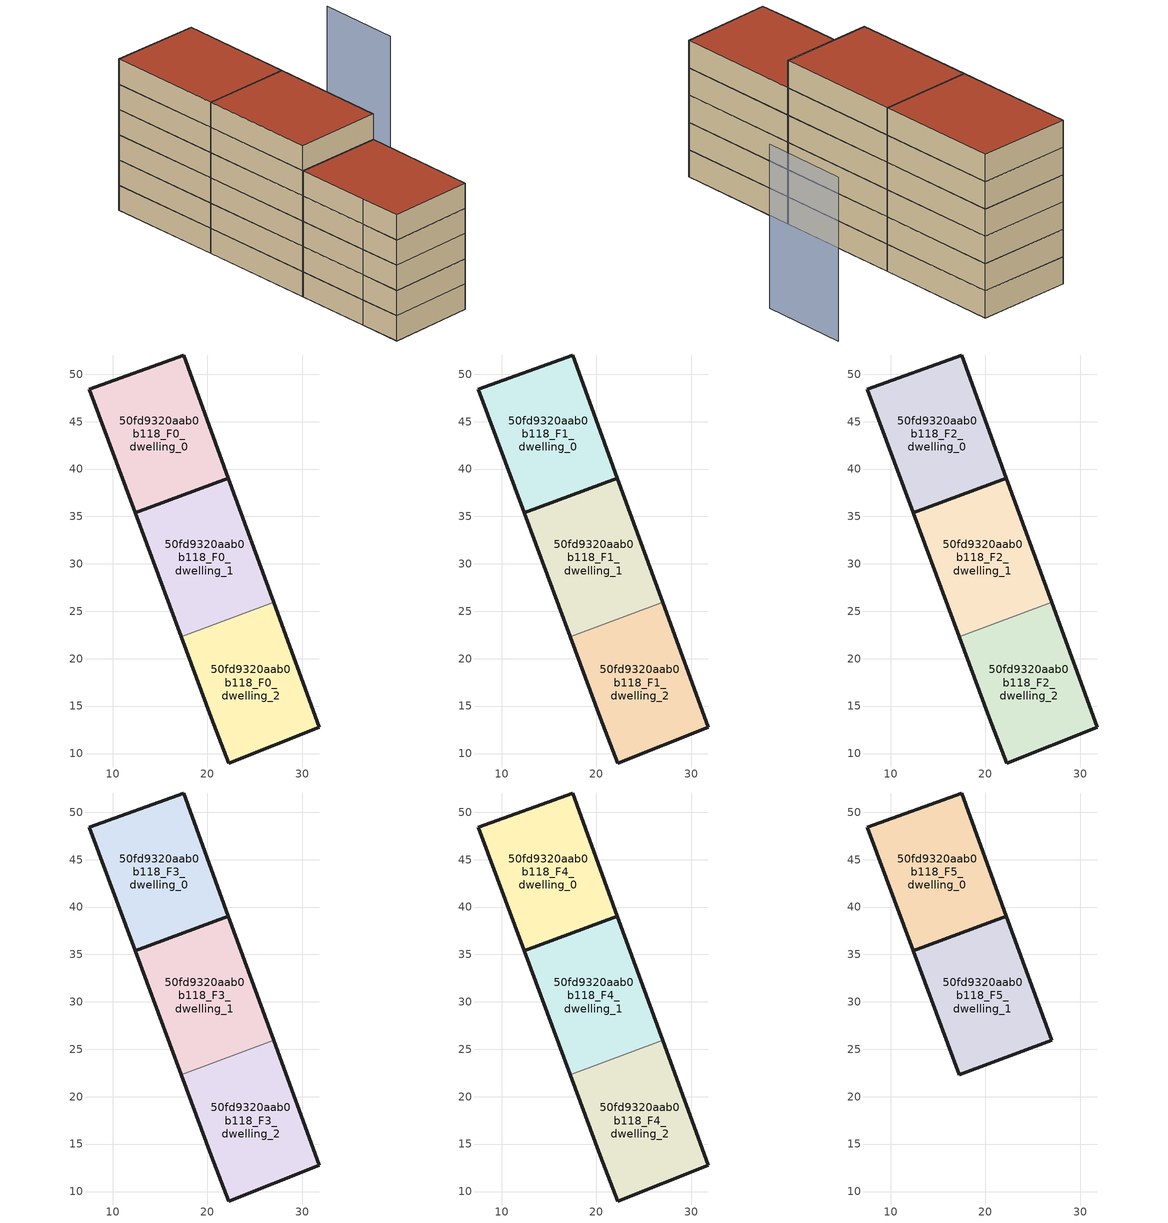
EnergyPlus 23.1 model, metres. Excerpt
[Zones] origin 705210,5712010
50fd9320aab0b118_F0_dwelling_0
 floor ground (EU_floor_Construction): 22.23,39.05 17.5,52.03 7.55,48.42 12.39,35.39 z0
 wall outside (EU_wall_Construction): 12.39,35.39 7.55,48.42 17.5,52.03 22.23,39.05 12.38,35.39 z0:3
50fd9320aab0b118_F0_dwelling_1
 floor ground (EU_floor_Construction): 27.01,25.93 22.23,39.05 12.39,35.39 17.25,22.3 z0
 wall outside (EU_wall_Construction): 17.25,22.3 12.39,35.39 / 12.38,35.39 22.23,39.05 27.01,25.93 z0:3
 wall to 50fd9320aab0b118_F0_dwelling_2 (EU_wall_Construction): 27.01,25.93 17.25,22.3 z0:3
50fd9320aab0b118_F0_dwelling_2
 floor ground (EU_floor_Construction): 31.8,12.78 27.01,25.93 17.25,22.3 20.43,13.75 22.23,9 z0
 wall outside (EU_wall_Construction): 27.01,25.93 31.8,12.78 22.23,9 20.43,13.75 17.25,22.3 z0:3
50fd9320aab0b118_F1_dwelling_0
 floor to 50fd9320aab0b118_F0_dwelling_0 (EU_floor_Construction): 22.23,39.05 17.5,52.03 7.55,48.42 12.38,35.39 z3
 wall outside (EU_wall_Construction): 12.39,35.39 7.55,48.42 17.5,52.03 22.23,39.05 12.38,35.39 z3:6
50fd9320aab0b118_F1_dwelling_1
 floor to 50fd9320aab0b118_F0_dwelling_1 (EU_floor_Construction): 27.01,25.93 22.23,39.05 12.38,35.39 17.25,22.3 z3
 wall outside (EU_wall_Construction): 17.25,22.3 12.39,35.39 / 12.38,35.39 22.23,39.05 27.01,25.93 z3:6
 wall to 50fd9320aab0b118_F1_dwelling_2 (EU_wall_Construction): 27.01,25.93 17.25,22.3 z3:6
50fd9320aab0b118_F1_dwelling_2
 floor to 50fd9320aab0b118_F0_dwelling_2 (EU_floor_Construction): 31.8,12.78 27.01,25.93 17.25,22.3 20.43,13.75 22.23,9 z3
 wall outside (EU_wall_Construction): 27.01,25.93 31.8,12.78 22.23,9 20.43,13.75 17.25,22.3 z3:6
50fd9320aab0b118_F2_dwelling_0
 floor to 50fd9320aab0b118_F1_dwelling_0 (EU_floor_Construction): 22.23,39.05 17.5,52.03 7.55,48.42 12.38,35.39 z6
 wall outside (EU_wall_Construction): 12.39,35.39 7.55,48.42 17.5,52.03 22.23,39.05 12.38,35.39 z6:9
50fd9320aab0b118_F2_dwelling_1
 floor to 50fd9320aab0b118_F1_dwelling_1 (EU_floor_Construction): 27.01,25.93 22.23,39.05 12.38,35.39 17.25,22.3 z6
 wall outside (EU_wall_Construction): 17.25,22.3 12.39,35.39 / 12.38,35.39 22.23,39.05 27.01,25.93 z6:9
 wall to 50fd9320aab0b118_F2_dwelling_2 (EU_wall_Construction): 27.01,25.93 17.25,22.3 z6:9
50fd9320aab0b118_F2_dwelling_2
 floor to 50fd9320aab0b118_F1_dwelling_2 (EU_floor_Construction): 31.8,12.78 27.01,25.93 17.25,22.3 20.43,13.75 22.23,9 z6
 wall outside (EU_wall_Construction): 27.01,25.93 31.8,12.78 22.23,9 20.43,13.75 17.25,22.3 z6:9
50fd9320aab0b118_F3_dwelling_0
 floor to 50fd9320aab0b118_F2_dwelling_0 (EU_floor_Construction): 22.23,39.05 17.5,52.03 7.55,48.42 12.38,35.39 z9
 wall outside (EU_wall_Construction): 12.39,35.39 7.55,48.42 17.5,52.03 22.23,39.05 12.38,35.39 z9:12
50fd9320aab0b118_F3_dwelling_1
 floor to 50fd9320aab0b118_F2_dwelling_1 (EU_floor_Construction): 27.01,25.93 22.23,39.05 12.38,35.39 17.25,22.3 z9
 wall outside (EU_wall_Construction): 17.25,22.3 12.39,35.39 / 12.38,35.39 22.23,39.05 27.01,25.93 z9:12
 wall to 50fd9320aab0b118_F3_dwelling_2 (EU_wall_Construction): 27.01,25.93 17.25,22.3 z9:12
50fd9320aab0b118_F3_dwelling_2
 floor to 50fd9320aab0b118_F2_dwelling_2 (EU_floor_Construction): 31.8,12.78 27.01,25.93 17.25,22.3 20.43,13.75 22.23,9 z9
 wall outside (EU_wall_Construction): 27.01,25.93 31.8,12.78 22.23,9 20.43,13.75 17.25,22.3 z9:12
50fd9320aab0b118_F4_dwelling_0
 floor to 50fd9320aab0b118_F3_dwelling_0 (EU_floor_Construction): 22.23,39.05 17.5,52.03 7.55,48.42 12.38,35.39 z12
 wall outside (EU_wall_Construction): 12.39,35.39 7.55,48.42 17.5,52.03 22.23,39.05 12.38,35.39 z12:15
50fd9320aab0b118_F4_dwelling_1
 floor to 50fd9320aab0b118_F3_dwelling_1 (EU_floor_Construction): 27.01,25.93 22.23,39.05 12.38,35.39 17.25,22.3 z12
 wall outside (EU_wall_Construction): 17.25,22.3 12.39,35.39 / 12.38,35.39 22.23,39.05 27.01,25.93 z12:15
 wall to 50fd9320aab0b118_F4_dwelling_2 (EU_wall_Construction): 27.01,25.93 17.25,22.3 z12:15
50fd9320aab0b118_F4_dwelling_2
 floor to 50fd9320aab0b118_F3_dwelling_2 (EU_floor_Construction): 31.8,12.78 27.01,25.93 17.25,22.3 20.43,13.75 22.23,9 z12
 wall outside (EU_wall_Construction): 27.01,25.93 31.8,12.78 22.23,9 20.43,13.75 17.25,22.3 z12:15
 roof outside (EU_roof_Construction): 27.01,25.93 31.8,12.78 22.23,9 20.43,13.75 17.25,22.3 z15
50fd9320aab0b118_F5_dwelling_0
 floor to 50fd9320aab0b118_F4_dwelling_0 (EU_floor_Construction): 22.23,39.05 17.5,52.03 7.55,48.42 12.38,35.39 z15
 wall outside (EU_wall_Construction): 12.39,35.39 7.55,48.42 17.5,52.03 22.23,39.05 12.38,35.39 z15:18
 roof outside (EU_roof_Construction): 17.5,52.03 22.23,39.05 12.39,35.39 7.55,48.42 z18
50fd9320aab0b118_F5_dwelling_1
 floor to 50fd9320aab0b118_F4_dwelling_1 (EU_floor_Construction): 27.01,25.93 22.23,39.05 12.38,35.39 17.25,22.3 z15
 wall outside (EU_wall_Construction): 12.38,35.39 22.23,39.05 27.01,25.93 17.25,22.3 12.39,35.39 z15:18
 roof outside (EU_roof_Construction): 22.23,39.05 27.01,25.93 17.25,22.3 12.39,35.39 z18
shading: 35.85,41.56 32.6,50.66 z0:18
[Building]
EU S2 Campaign: North Axis=0; Terrain=City; Solar Distribution=FullExterior
[Site:Location]
London: Latitude=51.5; Longitude=-0.5; Time Zone=0; Elevation=25
[SizingPeriod:WeatherFileDays]
AnnualSizingPeriod: Begin Month=1; Begin Day of Month=1; End Month=12; End Day of Month=31; Day of Week for Start Day=Monday; Use Weather File Daylight Saving Period=No; Use Weather File Rain and Snow Indicators=No
[MATERIAL]
EU_InternalMass_Material: Roughness=MediumRough; Thickness=0.1; Conductivity=1; Density=1800; Specific Heat=900; Thermal Absorptance=0.9; Solar Absorptance=0.7; Visible Absorptance=0.7
[MATERIAL:NOMASS] Roughness=MediumRough; Thermal Absorptance=0.9; Solar Absorptance=0.7; Visible Absorptance=0.7
Name | Thermal Resistance
EU_wall_NoMass | 1.04674
EU_roof_NoMass | 4.32442
EU_floor_NoMass | 2.04616
[CONSTRUCTION]
EU_wall_Construction: EU_wall_NoMass
EU_roof_Construction: EU_roof_NoMass
EU_floor_Construction: EU_floor_NoMass
EU_InternalMass_Construction: EU_InternalMass_Material
[ZONE] Type=1; Multiplier=1; Ceiling Height=autocalculate; Floor Area=autocalculate; Part of Total Floor Area=Yes
Name | Volume
50fd9320aab0b118_F0_dwelling_0; 50fd9320aab0b118_F1_dwelling_0; 50fd9320aab0b118_F2_dwelling_0; 50fd9320aab0b118_F3_dwelling_0; 50fd9320aab0b118_F4_dwelling_0; 50fd9320aab0b118_F5_dwelling_0 | 438.156
50fd9320aab0b118_F0_dwelling_1 | 438.154
50fd9320aab0b118_F1_dwelling_1; 50fd9320aab0b118_F2_dwelling_1; 50fd9320aab0b118_F3_dwelling_1; 50fd9320aab0b118_F4_dwelling_1; 50fd9320aab0b118_F5_dwelling_1 | 438.153
50fd9320aab0b118_F0_dwelling_2 | 438.142
50fd9320aab0b118_F1_dwelling_2; 50fd9320aab0b118_F2_dwelling_2; 50fd9320aab0b118_F3_dwelling_2; 50fd9320aab0b118_F4_dwelling_2 | 438.141
[INTERNALMASS] Construction=EU_InternalMass_Construction
Name | Zone or ZoneList | Surface Area
50fd9320aab0b118_F0_dwelling_0_EU_InternalMass | 50fd9320aab0b118_F0_dwelling_0 | 146.052
50fd9320aab0b118_F0_dwelling_1_EU_InternalMass | 50fd9320aab0b118_F0_dwelling_1 | 146.051
50fd9320aab0b118_F0_dwelling_2_EU_InternalMass | 50fd9320aab0b118_F0_dwelling_2 | 146.047
50fd9320aab0b118_F1_dwelling_0_EU_InternalMass | 50fd9320aab0b118_F1_dwelling_0 | 146.052
50fd9320aab0b118_F1_dwelling_1_EU_InternalMass | 50fd9320aab0b118_F1_dwelling_1 | 146.051
50fd9320aab0b118_F1_dwelling_2_EU_InternalMass | 50fd9320aab0b118_F1_dwelling_2 | 146.047
50fd9320aab0b118_F2_dwelling_0_EU_InternalMass | 50fd9320aab0b118_F2_dwelling_0 | 146.052
50fd9320aab0b118_F2_dwelling_1_EU_InternalMass | 50fd9320aab0b118_F2_dwelling_1 | 146.051
50fd9320aab0b118_F2_dwelling_2_EU_InternalMass | 50fd9320aab0b118_F2_dwelling_2 | 146.047
50fd9320aab0b118_F3_dwelling_0_EU_InternalMass | 50fd9320aab0b118_F3_dwelling_0 | 146.052
50fd9320aab0b118_F3_dwelling_1_EU_InternalMass | 50fd9320aab0b118_F3_dwelling_1 | 146.051
50fd9320aab0b118_F3_dwelling_2_EU_InternalMass | 50fd9320aab0b118_F3_dwelling_2 | 146.047
50fd9320aab0b118_F4_dwelling_0_EU_InternalMass | 50fd9320aab0b118_F4_dwelling_0 | 146.052
50fd9320aab0b118_F4_dwelling_1_EU_InternalMass | 50fd9320aab0b118_F4_dwelling_1 | 146.051
50fd9320aab0b118_F4_dwelling_2_EU_InternalMass | 50fd9320aab0b118_F4_dwelling_2 | 146.047
50fd9320aab0b118_F5_dwelling_0_EU_InternalMass | 50fd9320aab0b118_F5_dwelling_0 | 219.078
50fd9320aab0b118_F5_dwelling_1_EU_InternalMass | 50fd9320aab0b118_F5_dwelling_1 | 219.076
[OTHEREQUIPMENT] Fuel Type=Electricity; Design Level Calculation Method=Watts/Area; Power per Zone Floor Area=1; Fraction Latent=0; Fraction Radiant=0; Fraction Lost=0; Carbon Dioxide Generation Rate=0; EndUse Subcategory=EU_Step8_InternalGains
Name | Zone or ZoneList or Space or SpaceList | Schedule
EU_Step8_InternalGain_50fd9320aab0b118_F0_dwelling_0_f000 | 50fd9320aab0b118_F0_dwelling_0 | EU_Step8_GainSchedule_50fd9320aab0b118_F0_dwelling_0_f000
EU_Step8_InternalGain_50fd9320aab0b118_F0_dwelling_1_f000 | 50fd9320aab0b118_F0_dwelling_1 | EU_Step8_GainSchedule_50fd9320aab0b118_F0_dwelling_1_f000
EU_Step8_InternalGain_50fd9320aab0b118_F0_dwelling_2_f000 | 50fd9320aab0b118_F0_dwelling_2 | EU_Step8_GainSchedule_50fd9320aab0b118_F0_dwelling_2_f000
EU_Step8_InternalGain_50fd9320aab0b118_F1_dwelling_0_f000 | 50fd9320aab0b118_F1_dwelling_0 | EU_Step8_GainSchedule_50fd9320aab0b118_F1_dwelling_0_f000
EU_Step8_InternalGain_50fd9320aab0b118_F1_dwelling_1_f000 | 50fd9320aab0b118_F1_dwelling_1 | EU_Step8_GainSchedule_50fd9320aab0b118_F1_dwelling_1_f000
EU_Step8_InternalGain_50fd9320aab0b118_F1_dwelling_2_f000 | 50fd9320aab0b118_F1_dwelling_2 | EU_Step8_GainSchedule_50fd9320aab0b118_F1_dwelling_2_f000
EU_Step8_InternalGain_50fd9320aab0b118_F2_dwelling_0_f000 | 50fd9320aab0b118_F2_dwelling_0 | EU_Step8_GainSchedule_50fd9320aab0b118_F2_dwelling_0_f000
EU_Step8_InternalGain_50fd9320aab0b118_F2_dwelling_1_f000 | 50fd9320aab0b118_F2_dwelling_1 | EU_Step8_GainSchedule_50fd9320aab0b118_F2_dwelling_1_f000
EU_Step8_InternalGain_50fd9320aab0b118_F2_dwelling_2_f000 | 50fd9320aab0b118_F2_dwelling_2 | EU_Step8_GainSchedule_50fd9320aab0b118_F2_dwelling_2_f000
EU_Step8_InternalGain_50fd9320aab0b118_F3_dwelling_0_f000 | 50fd9320aab0b118_F3_dwelling_0 | EU_Step8_GainSchedule_50fd9320aab0b118_F3_dwelling_0_f000
EU_Step8_InternalGain_50fd9320aab0b118_F3_dwelling_1_f000 | 50fd9320aab0b118_F3_dwelling_1 | EU_Step8_GainSchedule_50fd9320aab0b118_F3_dwelling_1_f000
EU_Step8_InternalGain_50fd9320aab0b118_F3_dwelling_2_f000 | 50fd9320aab0b118_F3_dwelling_2 | EU_Step8_GainSchedule_50fd9320aab0b118_F3_dwelling_2_f000
EU_Step8_InternalGain_50fd9320aab0b118_F4_dwelling_0_f000 | 50fd9320aab0b118_F4_dwelling_0 | EU_Step8_GainSchedule_50fd9320aab0b118_F4_dwelling_0_f000
EU_Step8_InternalGain_50fd9320aab0b118_F4_dwelling_1_f000 | 50fd9320aab0b118_F4_dwelling_1 | EU_Step8_GainSchedule_50fd9320aab0b118_F4_dwelling_1_f000
EU_Step8_InternalGain_50fd9320aab0b118_F4_dwelling_2_f000 | 50fd9320aab0b118_F4_dwelling_2 | EU_Step8_GainSchedule_50fd9320aab0b118_F4_dwelling_2_f000
EU_Step8_InternalGain_50fd9320aab0b118_F5_dwelling_0_f000 | 50fd9320aab0b118_F5_dwelling_0 | EU_Step8_GainSchedule_50fd9320aab0b118_F5_dwelling_0_f000
EU_Step8_InternalGain_50fd9320aab0b118_F5_dwelling_1_f000 | 50fd9320aab0b118_F5_dwelling_1 | EU_Step8_GainSchedule_50fd9320aab0b118_F5_dwelling_1_f000
[ZONEVENTILATION:DESIGNFLOWRATE] Schedule=EU_AlwaysOn; Design Flow Rate Calculation Method=AirChanges/Hour; Air Changes per Hour=0.488719; Ventilation Type=Natural; Fan Pressure Rise=0; Fan Total Efficiency=1; Constant Term Coefficient=1; Temperature Term Coefficient=0; Velocity Term Coefficient=0; Velocity Squared Term Coefficient=0; Minimum Indoor Temperature=-100; Maximum Indoor Temperature=100; Delta Temperature=-100; Minimum Outdoor Temperature=-100; Maximum Outdoor Temperature=100; Maximum Wind Speed=40
Name | Zone or ZoneList or Space or SpaceList
EU_ConstantAir_50fd9320aab0b118_F0_dwelling_0 | 50fd9320aab0b118_F0_dwelling_0
EU_ConstantAir_50fd9320aab0b118_F0_dwelling_1 | 50fd9320aab0b118_F0_dwelling_1
EU_ConstantAir_50fd9320aab0b118_F0_dwelling_2 | 50fd9320aab0b118_F0_dwelling_2
EU_ConstantAir_50fd9320aab0b118_F1_dwelling_0 | 50fd9320aab0b118_F1_dwelling_0
EU_ConstantAir_50fd9320aab0b118_F1_dwelling_1 | 50fd9320aab0b118_F1_dwelling_1
EU_ConstantAir_50fd9320aab0b118_F1_dwelling_2 | 50fd9320aab0b118_F1_dwelling_2
EU_ConstantAir_50fd9320aab0b118_F2_dwelling_0 | 50fd9320aab0b118_F2_dwelling_0
EU_ConstantAir_50fd9320aab0b118_F2_dwelling_1 | 50fd9320aab0b118_F2_dwelling_1
EU_ConstantAir_50fd9320aab0b118_F2_dwelling_2 | 50fd9320aab0b118_F2_dwelling_2
EU_ConstantAir_50fd9320aab0b118_F3_dwelling_0 | 50fd9320aab0b118_F3_dwelling_0
EU_ConstantAir_50fd9320aab0b118_F3_dwelling_1 | 50fd9320aab0b118_F3_dwelling_1
EU_ConstantAir_50fd9320aab0b118_F3_dwelling_2 | 50fd9320aab0b118_F3_dwelling_2
EU_ConstantAir_50fd9320aab0b118_F4_dwelling_0 | 50fd9320aab0b118_F4_dwelling_0
EU_ConstantAir_50fd9320aab0b118_F4_dwelling_1 | 50fd9320aab0b118_F4_dwelling_1
EU_ConstantAir_50fd9320aab0b118_F4_dwelling_2 | 50fd9320aab0b118_F4_dwelling_2
EU_ConstantAir_50fd9320aab0b118_F5_dwelling_0 | 50fd9320aab0b118_F5_dwelling_0
EU_ConstantAir_50fd9320aab0b118_F5_dwelling_1 | 50fd9320aab0b118_F5_dwelling_1
[HVACTEMPLATE:THERMOSTAT] Constant Heating Setpoint=20; Constant Cooling Setpoint=50
EU_HeatOnly_50fd9320aab0b118_F0_dwelling_0; EU_HeatOnly_50fd9320aab0b118_F0_dwelling_1; EU_HeatOnly_50fd9320aab0b118_F0_dwelling_2; EU_HeatOnly_50fd9320aab0b118_F1_dwelling_0; EU_HeatOnly_50fd9320aab0b118_F1_dwelling_1; EU_HeatOnly_50fd9320aab0b118_F1_dwelling_2; EU_HeatOnly_50fd9320aab0b118_F2_dwelling_0; EU_HeatOnly_50fd9320aab0b118_F2_dwelling_1; EU_HeatOnly_50fd9320aab0b118_F2_dwelling_2; EU_HeatOnly_50fd9320aab0b118_F3_dwelling_0; EU_HeatOnly_50fd9320aab0b118_F3_dwelling_1; EU_HeatOnly_50fd9320aab0b118_F3_dwelling_2; EU_HeatOnly_50fd9320aab0b118_F4_dwelling_0; EU_HeatOnly_50fd9320aab0b118_F4_dwelling_1; EU_HeatOnly_50fd9320aab0b118_F4_dwelling_2; EU_HeatOnly_50fd9320aab0b118_F5_dwelling_0; EU_HeatOnly_50fd9320aab0b118_F5_dwelling_1
[HVACTEMPLATE:ZONE:IDEALLOADSAIRSYSTEM] System Availability Schedule=EU_AlwaysOn; Maximum Heating Supply Air Temperature=50; Minimum Cooling Supply Air Temperature=13; Maximum Heating Supply Air Humidity Ratio=0.0156; Minimum Cooling Supply Air Humidity Ratio=0.0077; Heating Limit=NoLimit; Cooling Limit=NoLimit; Heating Availability Schedule=EU_AlwaysOn; Cooling Availability Schedule=EU_CoolingOff; Dehumidification Control Type=ConstantSensibleHeatRatio; Cooling Sensible Heat Ratio=0.7; Dehumidification Setpoint=60; Humidification Control Type=None; Humidification Setpoint=30; Outdoor Air Method=None; Outdoor Air Flow Rate per Person=0.00944; Outdoor Air Flow Rate per Zone Floor Area=0; Outdoor Air Flow Rate per Zone=0; Demand Controlled Ventilation Type=None; Outdoor Air Economizer Type=NoEconomizer; Heat Recovery Type=None; Sensible Heat Recovery Effectiveness=0.7; Latent Heat Recovery Effectiveness=0.65
Name | Template Thermostat
50fd9320aab0b118_F0_dwelling_0 | EU_HeatOnly_50fd9320aab0b118_F0_dwelling_0
50fd9320aab0b118_F0_dwelling_1 | EU_HeatOnly_50fd9320aab0b118_F0_dwelling_1
50fd9320aab0b118_F0_dwelling_2 | EU_HeatOnly_50fd9320aab0b118_F0_dwelling_2
50fd9320aab0b118_F1_dwelling_0 | EU_HeatOnly_50fd9320aab0b118_F1_dwelling_0
50fd9320aab0b118_F1_dwelling_1 | EU_HeatOnly_50fd9320aab0b118_F1_dwelling_1
50fd9320aab0b118_F1_dwelling_2 | EU_HeatOnly_50fd9320aab0b118_F1_dwelling_2
50fd9320aab0b118_F2_dwelling_0 | EU_HeatOnly_50fd9320aab0b118_F2_dwelling_0
50fd9320aab0b118_F2_dwelling_1 | EU_HeatOnly_50fd9320aab0b118_F2_dwelling_1
50fd9320aab0b118_F2_dwelling_2 | EU_HeatOnly_50fd9320aab0b118_F2_dwelling_2
50fd9320aab0b118_F3_dwelling_0 | EU_HeatOnly_50fd9320aab0b118_F3_dwelling_0
50fd9320aab0b118_F3_dwelling_1 | EU_HeatOnly_50fd9320aab0b118_F3_dwelling_1
50fd9320aab0b118_F3_dwelling_2 | EU_HeatOnly_50fd9320aab0b118_F3_dwelling_2
50fd9320aab0b118_F4_dwelling_0 | EU_HeatOnly_50fd9320aab0b118_F4_dwelling_0
50fd9320aab0b118_F4_dwelling_1 | EU_HeatOnly_50fd9320aab0b118_F4_dwelling_1
50fd9320aab0b118_F4_dwelling_2 | EU_HeatOnly_50fd9320aab0b118_F4_dwelling_2
50fd9320aab0b118_F5_dwelling_0 | EU_HeatOnly_50fd9320aab0b118_F5_dwelling_0
50fd9320aab0b118_F5_dwelling_1 | EU_HeatOnly_50fd9320aab0b118_F5_dwelling_1
[SIZING:ZONE] Zone Cooling Design Supply Air Temperature Input Method=SupplyAirTemperature; Zone Cooling Design Supply Air Temperature=13; Zone Heating Design Supply Air Temperature Input Method=SupplyAirTemperature; Zone Heating Design Supply Air Temperature=50; Zone Cooling Design Supply Air Humidity Ratio=0.008; Zone Heating Design Supply Air Humidity Ratio=0.008; Cooling Design Air Flow Method=DesignDay; Cooling Design Air Flow Rate=0; Cooling Minimum Air Flow per Zone Floor Area=0.000762; Cooling Minimum Air Flow=0; Cooling Minimum Air Flow Fraction=0.2; Heating Design Air Flow Method=DesignDay; Heating Design Air Flow Rate=0; Heating Maximum Air Flow per Zone Floor Area=0.002032; Heating Maximum Air Flow=0.141576; Heating Maximum Air Flow Fraction=0.3; Account for Dedicated Outdoor Air System=No; Dedicated Outdoor Air System Control Strategy=NeutralSupplyAir; Dedicated Outdoor Air Low Setpoint Temperature for Design=autosize; Dedicated Outdoor Air High Setpoint Temperature for Design=autosize; Zone Load Sizing Method=Sensible Load Only No Latent Load; Zone Latent Cooling Design Supply Air Humidity Ratio Input Method=HumidityRatioDifference; Zone Cooling Design Supply Air Humidity Ratio Difference=0.005; Zone Latent Heating Design Supply Air Humidity Ratio Input Method=HumidityRatioDifference; Zone Humidification Design Supply Air Humidity Ratio Difference=0.005
50fd9320aab0b118_F0_dwelling_0; 50fd9320aab0b118_F0_dwelling_1; 50fd9320aab0b118_F0_dwelling_2; 50fd9320aab0b118_F1_dwelling_0; 50fd9320aab0b118_F1_dwelling_1; 50fd9320aab0b118_F1_dwelling_2; 50fd9320aab0b118_F2_dwelling_0; 50fd9320aab0b118_F2_dwelling_1; 50fd9320aab0b118_F2_dwelling_2; 50fd9320aab0b118_F3_dwelling_0; 50fd9320aab0b118_F3_dwelling_1; 50fd9320aab0b118_F3_dwelling_2; 50fd9320aab0b118_F4_dwelling_0; 50fd9320aab0b118_F4_dwelling_1; 50fd9320aab0b118_F4_dwelling_2; 50fd9320aab0b118_F5_dwelling_0; 50fd9320aab0b118_F5_dwelling_1
[SCHEDULE:CONSTANT]
Name | Hourly Value
EU_AlwaysOn | 1
EU_CoolingOff | 0
[SCHEDULE:FILE] Column Number=1; Rows to Skip at Top=0; Number of Hours of Data=8760; Column Separator=Comma; Interpolate to Timestep=No; Minutes per Item=60; Adjust Schedule for Daylight Savings=Yes
Name | File
EU_Step8_GainSchedule_50fd9320aab0b118_F0_dwelling_0_f000 | ../../schedules/50fd9320aab0b118/50fd9320aab0b118_F0_dwelling_0_f000_gain.csv
EU_Step8_GainSchedule_50fd9320aab0b118_F0_dwelling_1_f000 | ../../schedules/50fd9320aab0b118/50fd9320aab0b118_F0_dwelling_1_f000_gain.csv
EU_Step8_GainSchedule_50fd9320aab0b118_F0_dwelling_2_f000 | ../../schedules/50fd9320aab0b118/50fd9320aab0b118_F0_dwelling_2_f000_gain.csv
EU_Step8_GainSchedule_50fd9320aab0b118_F1_dwelling_0_f000 | ../../schedules/50fd9320aab0b118/50fd9320aab0b118_F1_dwelling_0_f000_gain.csv
EU_Step8_GainSchedule_50fd9320aab0b118_F1_dwelling_1_f000 | ../../schedules/50fd9320aab0b118/50fd9320aab0b118_F1_dwelling_1_f000_gain.csv
EU_Step8_GainSchedule_50fd9320aab0b118_F1_dwelling_2_f000 | ../../schedules/50fd9320aab0b118/50fd9320aab0b118_F1_dwelling_2_f000_gain.csv
EU_Step8_GainSchedule_50fd9320aab0b118_F2_dwelling_0_f000 | ../../schedules/50fd9320aab0b118/50fd9320aab0b118_F2_dwelling_0_f000_gain.csv
EU_Step8_GainSchedule_50fd9320aab0b118_F2_dwelling_1_f000 | ../../schedules/50fd9320aab0b118/50fd9320aab0b118_F2_dwelling_1_f000_gain.csv
EU_Step8_GainSchedule_50fd9320aab0b118_F2_dwelling_2_f000 | ../../schedules/50fd9320aab0b118/50fd9320aab0b118_F2_dwelling_2_f000_gain.csv
EU_Step8_GainSchedule_50fd9320aab0b118_F3_dwelling_0_f000 | ../../schedules/50fd9320aab0b118/50fd9320aab0b118_F3_dwelling_0_f000_gain.csv
EU_Step8_GainSchedule_50fd9320aab0b118_F3_dwelling_1_f000 | ../../schedules/50fd9320aab0b118/50fd9320aab0b118_F3_dwelling_1_f000_gain.csv
EU_Step8_GainSchedule_50fd9320aab0b118_F3_dwelling_2_f000 | ../../schedules/50fd9320aab0b118/50fd9320aab0b118_F3_dwelling_2_f000_gain.csv
EU_Step8_GainSchedule_50fd9320aab0b118_F4_dwelling_0_f000 | ../../schedules/50fd9320aab0b118/50fd9320aab0b118_F4_dwelling_0_f000_gain.csv
EU_Step8_GainSchedule_50fd9320aab0b118_F4_dwelling_1_f000 | ../../schedules/50fd9320aab0b118/50fd9320aab0b118_F4_dwelling_1_f000_gain.csv
EU_Step8_GainSchedule_50fd9320aab0b118_F4_dwelling_2_f000 | ../../schedules/50fd9320aab0b118/50fd9320aab0b118_F4_dwelling_2_f000_gain.csv
EU_Step8_GainSchedule_50fd9320aab0b118_F5_dwelling_0_f000 | ../../schedules/50fd9320aab0b118/50fd9320aab0b118_F5_dwelling_0_f000_gain.csv
EU_Step8_GainSchedule_50fd9320aab0b118_F5_dwelling_1_f000 | ../../schedules/50fd9320aab0b118/50fd9320aab0b118_F5_dwelling_1_f000_gain.csv
